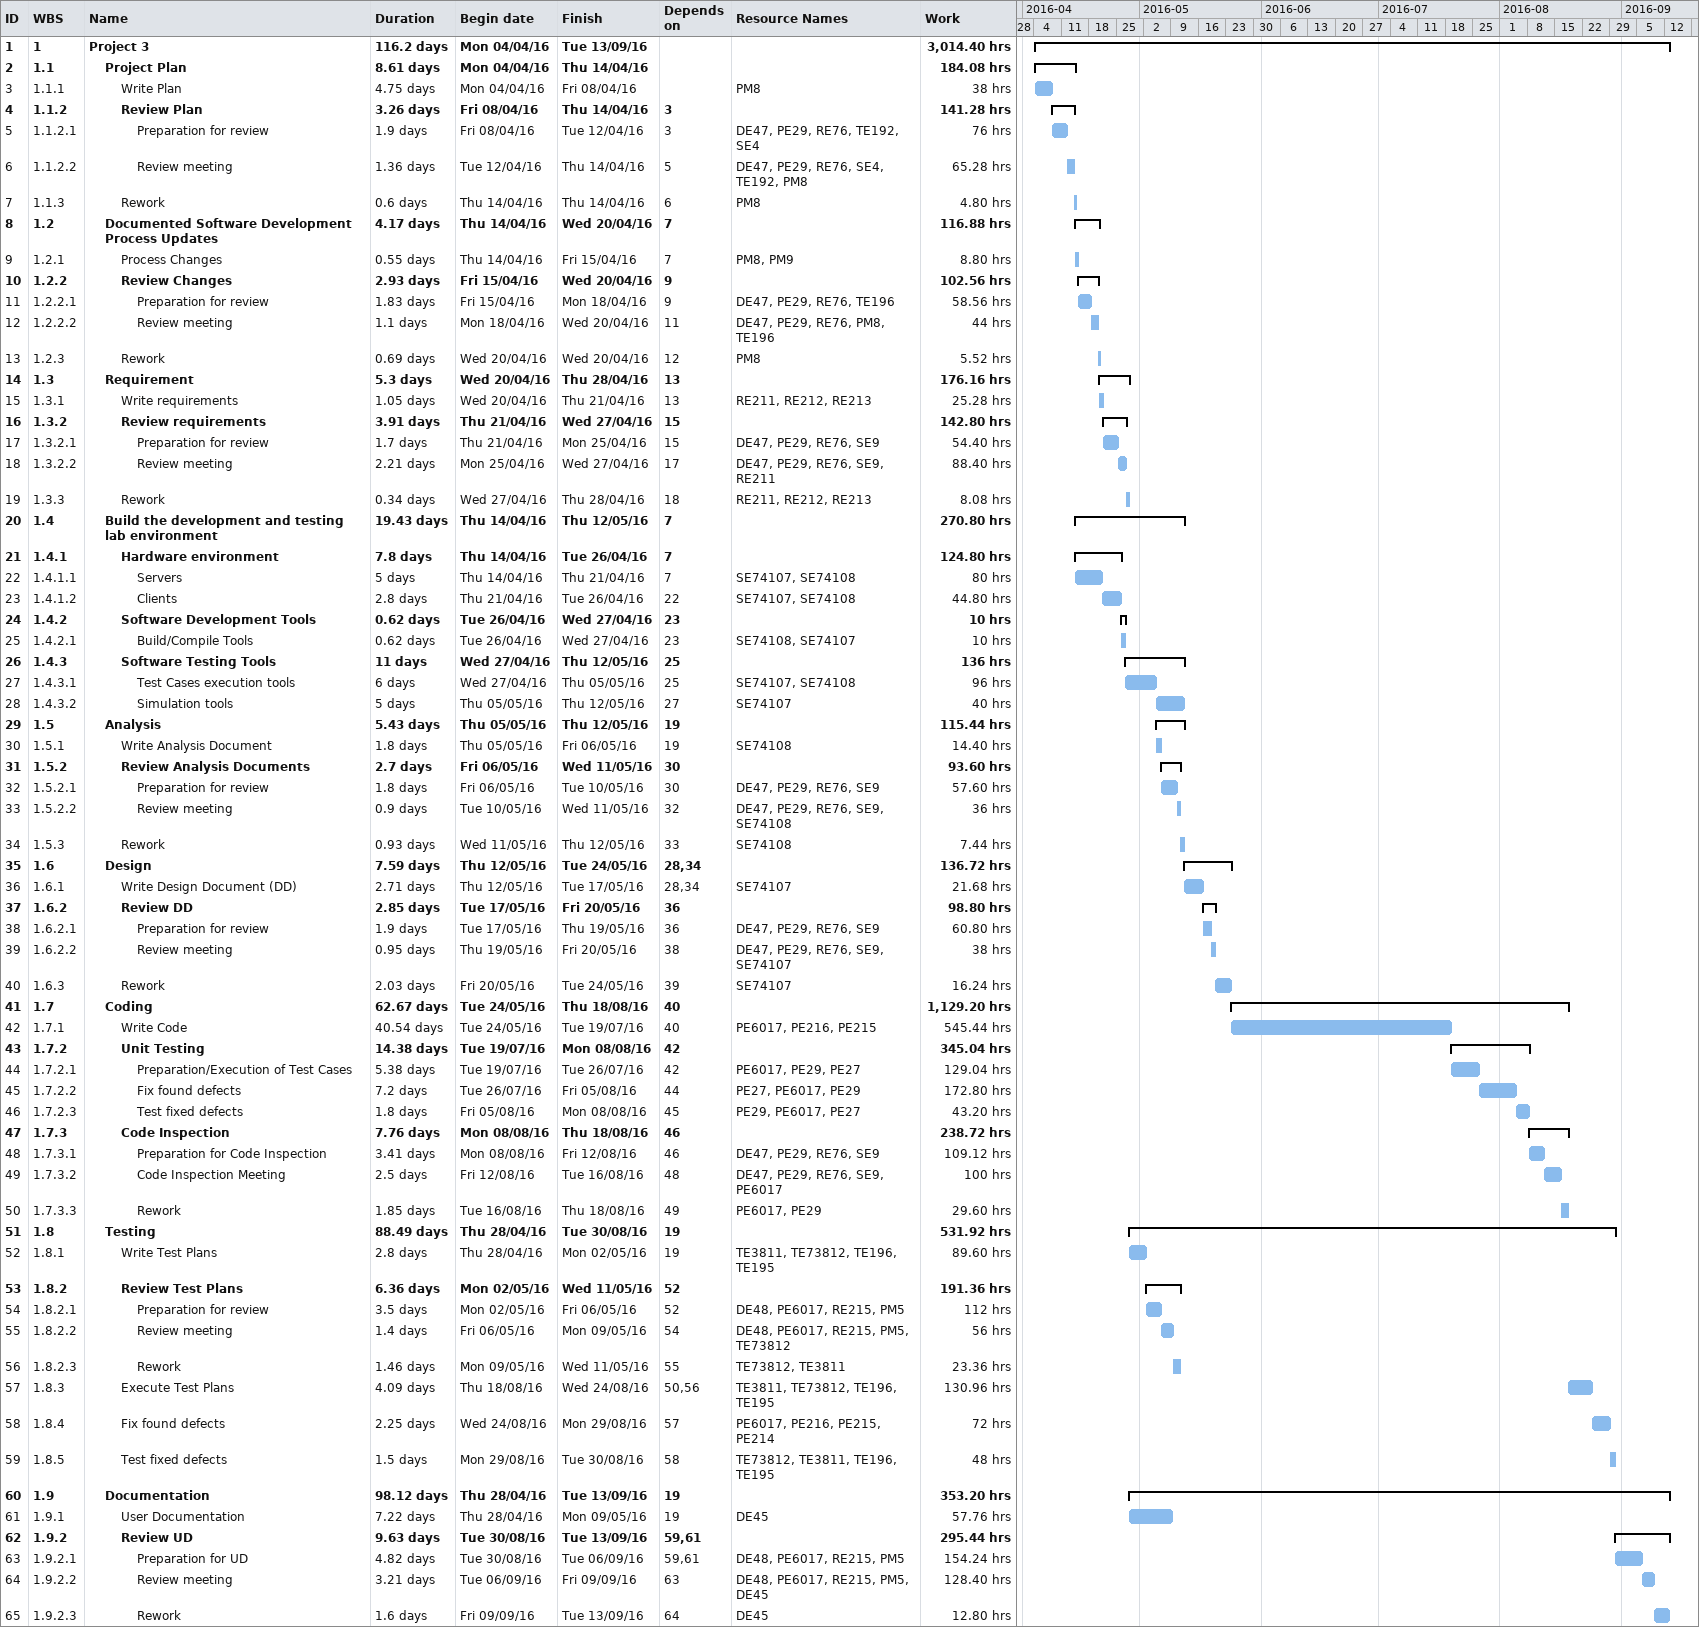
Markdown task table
| ID | WBS | Task | Duration | Start | Finish | Predecessors | Resources | Work (h) |
|---|---|---|---|---|---|---|---|---|
| 1 | 1 | **Project 3** | 116.2d | 2016-04-04 | 2016-09-13 |  |  | 3014.40 |
| 2 | 1.1 | **Project Plan** | 8.61d | 2016-04-04 | 2016-04-14 |  |  | 184.08 |
| 3 | 1.1.1 | Write Plan | 4.75d | 2016-04-04 | 2016-04-08 |  | PM8 | 38 |
| 4 | 1.1.2 | **Review Plan** | 3.26d | 2016-04-08 | 2016-04-14 | 3 |  | 141.28 |
| 5 | 1.1.2.1 | Preparation for review | 1.9d | 2016-04-08 | 2016-04-12 | 3 | DE47, PE29, RE76, TE192, SE4 | 76 |
| 6 | 1.1.2.2 | Review meeting | 1.36d | 2016-04-12 | 2016-04-14 | 5 | DE47, PE29, RE76, SE4, TE192, PM8 | 65.28 |
| 7 | 1.1.3 | Rework | 0.6d | 2016-04-14 | 2016-04-14 | 6 | PM8 | 4.80 |
| 8 | 1.2 | **Documented Software Development Process Updates** | 4.17d | 2016-04-14 | 2016-04-20 | 7 |  | 116.88 |
| 9 | 1.2.1 | Process Changes | 0.55d | 2016-04-14 | 2016-04-15 | 7 | PM8, PM9 | 8.80 |
| 10 | 1.2.2 | **Review Changes** | 2.93d | 2016-04-15 | 2016-04-20 | 9 |  | 102.56 |
| 11 | 1.2.2.1 | Preparation for review | 1.83d | 2016-04-15 | 2016-04-18 | 9 | DE47, PE29, RE76, TE196 | 58.56 |
| 12 | 1.2.2.2 | Review meeting | 1.1d | 2016-04-18 | 2016-04-20 | 11 | DE47, PE29, RE76, PM8, TE196 | 44 |
| 13 | 1.2.3 | Rework | 0.69d | 2016-04-20 | 2016-04-20 | 12 | PM8 | 5.52 |
| 14 | 1.3 | **Requirement** | 5.3d | 2016-04-20 | 2016-04-28 | 13 |  | 176.16 |
| 15 | 1.3.1 | Write requirements | 1.05d | 2016-04-20 | 2016-04-21 | 13 | RE211, RE212, RE213 | 25.28 |
| 16 | 1.3.2 | **Review requirements** | 3.91d | 2016-04-21 | 2016-04-27 | 15 |  | 142.80 |
| 17 | 1.3.2.1 | Preparation for review | 1.7d | 2016-04-21 | 2016-04-25 | 15 | DE47, PE29, RE76, SE9 | 54.40 |
| 18 | 1.3.2.2 | Review meeting | 2.21d | 2016-04-25 | 2016-04-27 | 17 | DE47, PE29, RE76, SE9, RE211 | 88.40 |
| 19 | 1.3.3 | Rework | 0.34d | 2016-04-27 | 2016-04-28 | 18 | RE211, RE212, RE213 | 8.08 |
| 20 | 1.4 | **Build the development and testing lab environment** | 19.43d | 2016-04-14 | 2016-05-12 | 7 |  | 270.80 |
| 21 | 1.4.1 | **Hardware environment** | 7.8d | 2016-04-14 | 2016-04-26 | 7 |  | 124.80 |
| 22 | 1.4.1.1 | Servers | 5d | 2016-04-14 | 2016-04-21 | 7 | SE74107, SE74108 | 80 |
| 23 | 1.4.1.2 | Clients | 2.8d | 2016-04-21 | 2016-04-26 | 22 | SE74107, SE74108 | 44.80 |
| 24 | 1.4.2 | **Software Development Tools** | 0.62d | 2016-04-26 | 2016-04-27 | 23 |  | 10 |
| 25 | 1.4.2.1 | Build/Compile Tools | 0.62d | 2016-04-26 | 2016-04-27 | 23 | SE74108, SE74107 | 10 |
| 26 | 1.4.3 | **Software Testing Tools** | 11d | 2016-04-27 | 2016-05-12 | 25 |  | 136 |
| 27 | 1.4.3.1 | Test Cases execution tools | 6d | 2016-04-27 | 2016-05-05 | 25 | SE74107, SE74108 | 96 |
| 28 | 1.4.3.2 | Simulation tools | 5d | 2016-05-05 | 2016-05-12 | 27 | SE74107 | 40 |
| 29 | 1.5 | **Analysis** | 5.43d | 2016-05-05 | 2016-05-12 | 19 |  | 115.44 |
| 30 | 1.5.1 | Write Analysis Document | 1.8d | 2016-05-05 | 2016-05-06 | 19 | SE74108 | 14.40 |
| 31 | 1.5.2 | **Review Analysis Documents** | 2.7d | 2016-05-06 | 2016-05-11 | 30 |  | 93.60 |
| 32 | 1.5.2.1 | Preparation for review | 1.8d | 2016-05-06 | 2016-05-10 | 30 | DE47, PE29, RE76, SE9 | 57.60 |
| 33 | 1.5.2.2 | Review meeting | 0.9d | 2016-05-10 | 2016-05-11 | 32 | DE47, PE29, RE76, SE9, SE74108 | 36 |
| 34 | 1.5.3 | Rework | 0.93d | 2016-05-11 | 2016-05-12 | 33 | SE74108 | 7.44 |
| 35 | 1.6 | **Design** | 7.59d | 2016-05-12 | 2016-05-24 | 28, 34 |  | 136.72 |
| 36 | 1.6.1 | Write Design Document (DD) | 2.71d | 2016-05-12 | 2016-05-17 | 28, 34 | SE74107 | 21.68 |
| 37 | 1.6.2 | **Review DD** | 2.85d | 2016-05-17 | 2016-05-20 | 36 |  | 98.80 |
| 38 | 1.6.2.1 | Preparation for review | 1.9d | 2016-05-17 | 2016-05-19 | 36 | DE47, PE29, RE76, SE9 | 60.80 |
| 39 | 1.6.2.2 | Review meeting | 0.95d | 2016-05-19 | 2016-05-20 | 38 | DE47, PE29, RE76, SE9, SE74107 | 38 |
| 40 | 1.6.3 | Rework | 2.03d | 2016-05-20 | 2016-05-24 | 39 | SE74107 | 16.24 |
| 41 | 1.7 | **Coding** | 62.67d | 2016-05-24 | 2016-08-18 | 40 |  | 1129.20 |
| 42 | 1.7.1 | Write Code | 40.54d | 2016-05-24 | 2016-07-19 | 40 | PE6017, PE216, PE215 | 545.44 |
| 43 | 1.7.2 | **Unit Testing** | 14.38d | 2016-07-19 | 2016-08-08 | 42 |  | 345.04 |
| 44 | 1.7.2.1 | Preparation/Execution of Test Cases | 5.38d | 2016-07-19 | 2016-07-26 | 42 | PE6017, PE29, PE27 | 129.04 |
| 45 | 1.7.2.2 | Fix found defects | 7.2d | 2016-07-26 | 2016-08-05 | 44 | PE27, PE6017, PE29 | 172.80 |
| 46 | 1.7.2.3 | Test fixed defects | 1.8d | 2016-08-05 | 2016-08-08 | 45 | PE29, PE6017, PE27 | 43.20 |
| 47 | 1.7.3 | **Code Inspection** | 7.76d | 2016-08-08 | 2016-08-18 | 46 |  | 238.72 |
| 48 | 1.7.3.1 | Preparation for Code Inspection | 3.41d | 2016-08-08 | 2016-08-12 | 46 | DE47, PE29, RE76, SE9 | 109.12 |
| 49 | 1.7.3.2 | Code Inspection Meeting | 2.5d | 2016-08-12 | 2016-08-16 | 48 | DE47, PE29, RE76, SE9, PE6017 | 100 |
| 50 | 1.7.3.3 | Rework | 1.85d | 2016-08-16 | 2016-08-18 | 49 | PE6017, PE29 | 29.60 |
| 51 | 1.8 | **Testing** | 88.49d | 2016-04-28 | 2016-08-30 | 19 |  | 531.92 |
| 52 | 1.8.1 | Write Test Plans | 2.8d | 2016-04-28 | 2016-05-02 | 19 | TE3811, TE73812, TE196, TE195 | 89.60 |
| 53 | 1.8.2 | **Review Test Plans** | 6.36d | 2016-05-02 | 2016-05-11 | 52 |  | 191.36 |
| 54 | 1.8.2.1 | Preparation for review | 3.5d | 2016-05-02 | 2016-05-06 | 52 | DE48, PE6017, RE215, PM5 | 112 |
| 55 | 1.8.2.2 | Review meeting | 1.4d | 2016-05-06 | 2016-05-09 | 54 | DE48, PE6017, RE215, PM5, TE73812 | 56 |
| 56 | 1.8.2.3 | Rework | 1.46d | 2016-05-09 | 2016-05-11 | 55 | TE73812, TE3811 | 23.36 |
| 57 | 1.8.3 | Execute Test Plans | 4.09d | 2016-08-18 | 2016-08-24 | 50, 56 | TE3811, TE73812, TE196, TE195 | 130.96 |
| 58 | 1.8.4 | Fix found defects | 2.25d | 2016-08-24 | 2016-08-29 | 57 | PE6017, PE216, PE215, PE214 | 72 |
| 59 | 1.8.5 | Test fixed defects | 1.5d | 2016-08-29 | 2016-08-30 | 58 | TE73812, TE3811, TE196, TE195 | 48 |
| 60 | 1.9 | **Documentation** | 98.12d | 2016-04-28 | 2016-09-13 | 19 |  | 353.20 |
| 61 | 1.9.1 | User Documentation | 7.22d | 2016-04-28 | 2016-05-09 | 19 | DE45 | 57.76 |
| 62 | 1.9.2 | **Review UD** | 9.63d | 2016-08-30 | 2016-09-13 | 59, 61 |  | 295.44 |
| 63 | 1.9.2.1 | Preparation for UD | 4.82d | 2016-08-30 | 2016-09-06 | 59, 61 | DE48, PE6017, RE215, PM5 | 154.24 |
| 64 | 1.9.2.2 | Review meeting | 3.21d | 2016-09-06 | 2016-09-09 | 63 | DE48, PE6017, RE215, PM5, DE45 | 128.40 |
| 65 | 1.9.2.3 | Rework | 1.6d | 2016-09-09 | 2016-09-13 | 64 | DE45 | 12.80 |
